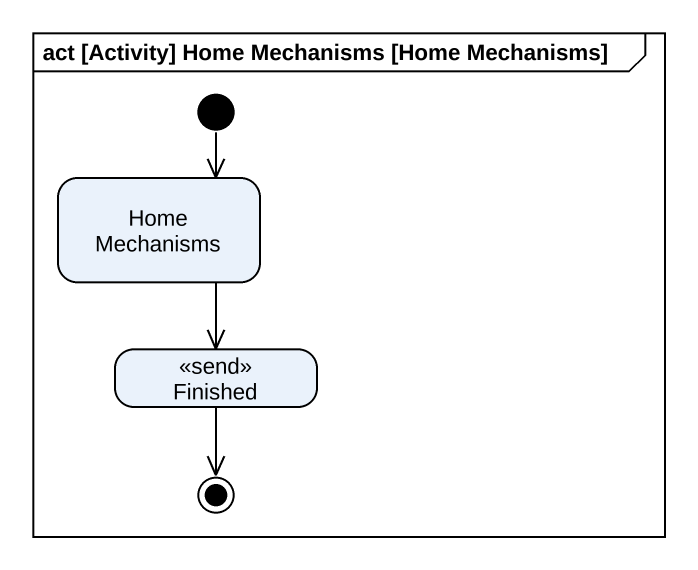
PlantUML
@startuml
mainframe act [Activity] Home Mechanisms [Home Mechanisms]
hide empty description
state "Home Mechanisms" as Home_Mechanisms
state Finished <<send>>
[*] --> Home_Mechanisms
Home_Mechanisms --> Finished
Finished --> [*]
@enduml
